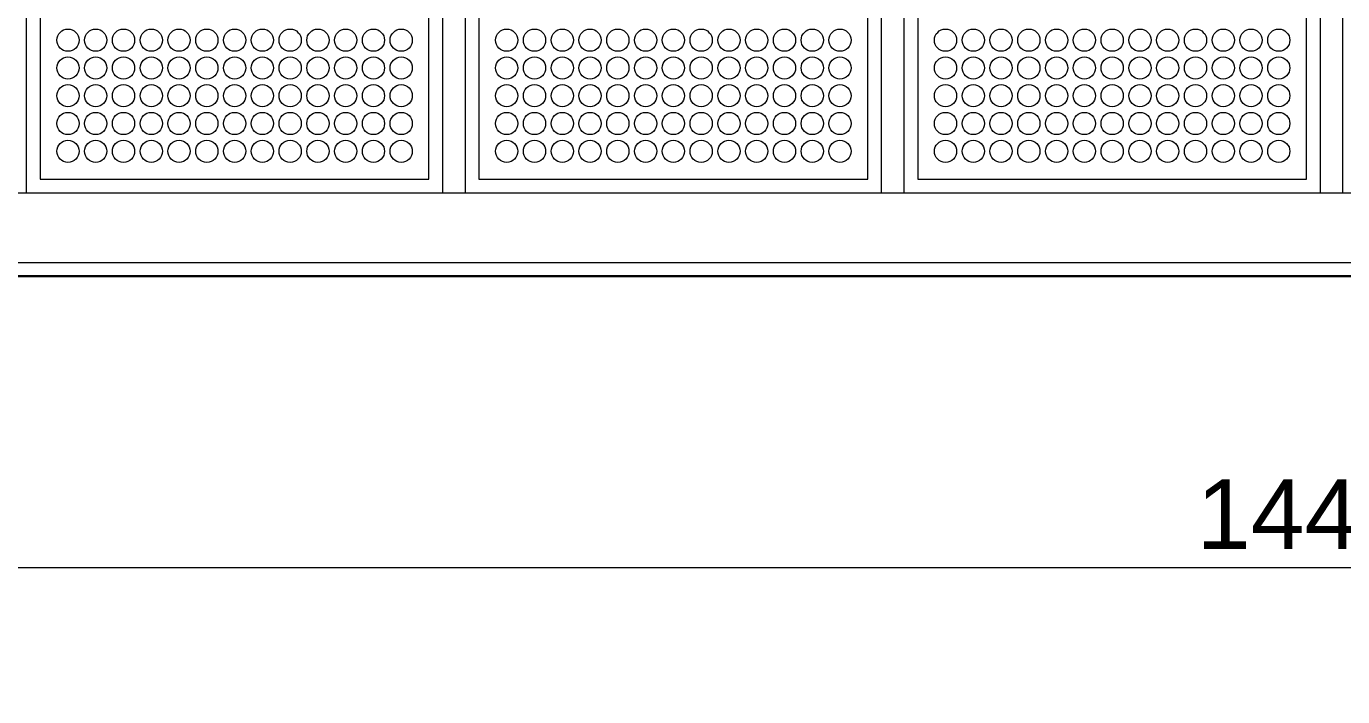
# Model space of a CAD drawing. Header units: metres. Extents: x 14775 to 14878, y 5674 to 5737.
# Drawn here: x 14841.909 to 14846.649, y 5690.718 to 5693.133 of the extents above; entities that cross this region are included whole.
import ezdxf

# ---------------------------------------------------------------- set-up
doc = ezdxf.new("R2010")
doc.units = ezdxf.units.M
doc.header["$MEASUREMENT"] = 0
doc.layers.get('Defpoints').update_dxf_attribs({"lineweight": 0})
doc.layers.add('АР-Стены', color=7, linetype='Continuous', lineweight=13)
doc.layers.add('ЧЕРТЕЖ', color=7, linetype='Continuous', lineweight=0)
doc.styles.add('Style-Arial', font='arial.ttf')
doc.styles.add('Style-txt', font='txt.shx')
doc.dimstyles.new('100', dxfattribs={"dimtxt": 0.25, "dimasz": 0.1875, "dimexe": 0.125, "dimexo": 0.125, "dimgap": 0.0625, "dimtad": 1, "dimdec": 0, "dimlfac": 1000, "dimzin": 11, "dimdsep": 46, "dimtxsty": 'Style-txt', "dimblk": 'OBLIQUE', "dimcen": 0.09, "dimadec": 0, "dimazin": 3, "dimtfac": 1, "dimtdec": 0, "dimtmove": 0, "dimatfit": 3, "dimldrblk": 'TerminatorOpen', "dimfxl": 1, "dimfrac": 2, "dimtzin": 11, "dimlwd": 0, "dimlwe": 0, "dimarcsym": 0})

# ---------------------------------------------------------------- blocks, each defined once
blk = doc.blocks.new('_Oblique')
at = {"color": 0, "linetype": 'ByBlock', "lineweight": -2}
blk.add_line((0.5, 0.5), (-0.5, -0.5), dxfattribs=at)
blk = doc.blocks.new('*D74')
at = {"layer": 'Defpoints', "color": 0, "linetype": 'Continuous', "lineweight": 0, "transparency": 16777216}
for p in [(14853.8093, 5691.184), (14839.4093, 5690.7184), (14853.8093, 5690.7184)]:
    blk.add_point(p, dxfattribs=at)
at = {"layer": 'ЧЕРТЕЖ', "color": 7, "linetype": 'Continuous', "lineweight": 0, "transparency": 16777216}
for p, q in [((14839.4093, 5690.8434), (14839.4093, 5691.309)), ((14853.8093, 5690.8434), (14853.8093, 5691.309))]:
    blk.add_line(p, q, dxfattribs=at)
at = {"layer": 'ЧЕРТЕЖ', "color": 0, "linetype": 'Continuous', "lineweight": 0, "transparency": 16777216}
blk.add_line((14839.4093, 5691.184), (14853.8093, 5691.184), dxfattribs=at)
at = {"layer": 'ЧЕРТЕЖ', "color": 0, "linetype": 'Continuous', "lineweight": 0, "transparency": 16777216, "xscale": 0.1875, "yscale": 0.1875, "zscale": 0.1875, "rotation": 180}
blk.add_blockref('_Oblique', (14839.4093, 5691.184), dxfattribs=at)
at = {"layer": 'ЧЕРТЕЖ', "color": 0, "linetype": 'Continuous', "lineweight": 0, "transparency": 16777216, "xscale": 0.1875, "yscale": 0.1875, "zscale": 0.1875}
blk.add_blockref('_Oblique', (14853.8093, 5691.184), dxfattribs=at)
at = {"layer": 'ЧЕРТЕЖ', "color": 0, "linetype": 'Continuous', "lineweight": 0, "transparency": 16777216, "insert": (14846.6093, 5691.3741), "char_height": 0.25, "attachment_point": 5, "style": 'Style-Arial'}
blk.add_mtext('14400', dxfattribs=at)
blk = doc.blocks.new('TerminatorOpen')
at = {"color": 0, "linetype": 'ByBlock', "lineweight": -2}
for q in [(-1, 0.5), (-1, 0), (-1, -0.5)]:
    blk.add_line((0, 0), q, dxfattribs=at)
blk = doc.blocks.new('*U77')
at = {"layer": 'АР-Стены', "color": 251, "linetype": 'Continuous', "lineweight": 0}
for centre in [(-4.55, -1.45), (-4.45, -1.45), (-4.35, -1.45), (-4.25, -1.45), (-4.15, -1.45), (-4.05, -1.45), (-3.95, -1.45), (-3.85, -1.45), (-3.75, -1.45), (-3.65, -1.45), (-3.55, -1.45), (-3.45, -1.45), (-3.35, -1.45), (-2.97, -1.45), (-2.87, -1.45), (-2.77, -1.45), (-2.67, -1.45), (-2.57, -1.45), (-2.47, -1.45), (-2.37, -1.45), (-2.27, -1.45), (-2.17, -1.45), (-2.07, -1.45), (-1.97, -1.45), (-1.87, -1.45), (-1.77, -1.45), (-1.39, -1.45), (-1.29, -1.45), (-1.19, -1.45), (-1.09, -1.45), (-0.99, -1.45), (-0.89, -1.45), (-0.79, -1.45), (-0.69, -1.45), (-0.59, -1.45), (-0.49, -1.45), (-0.39, -1.45), (-0.29, -1.45), (-0.19, -1.45), (-4.55, -1.55), (-4.45, -1.55), (-4.35, -1.55), (-4.25, -1.55), (-4.15, -1.55), (-4.05, -1.55), (-3.95, -1.55), (-3.85, -1.55), (-3.75, -1.55), (-3.65, -1.55), (-3.55, -1.55), (-3.45, -1.55), (-3.35, -1.55), (-2.97, -1.55), (-2.87, -1.55), (-2.77, -1.55), (-2.67, -1.55), (-2.57, -1.55), (-2.47, -1.55), (-2.37, -1.55), (-2.27, -1.55), (-2.17, -1.55), (-2.07, -1.55), (-1.97, -1.55), (-1.87, -1.55), (-1.77, -1.55), (-1.39, -1.55), (-1.29, -1.55), (-1.19, -1.55), (-1.09, -1.55), (-0.99, -1.55), (-0.89, -1.55), (-0.79, -1.55), (-0.69, -1.55), (-0.59, -1.55), (-0.49, -1.55), (-0.39, -1.55), (-0.29, -1.55), (-0.19, -1.55), (-4.55, -1.65), (-4.45, -1.65), (-4.35, -1.65), (-4.25, -1.65), (-4.15, -1.65), (-4.05, -1.65), (-3.95, -1.65), (-3.85, -1.65), (-3.75, -1.65), (-3.65, -1.65), (-3.55, -1.65), (-3.45, -1.65), (-3.35, -1.65), (-2.97, -1.65), (-2.87, -1.65), (-2.77, -1.65), (-2.67, -1.65), (-2.57, -1.65), (-2.47, -1.65), (-2.37, -1.65), (-2.27, -1.65), (-2.17, -1.65), (-2.07, -1.65), (-1.97, -1.65), (-1.87, -1.65), (-1.77, -1.65), (-1.39, -1.65), (-1.29, -1.65), (-1.19, -1.65), (-1.09, -1.65), (-0.99, -1.65), (-0.89, -1.65), (-0.79, -1.65), (-0.69, -1.65), (-0.59, -1.65), (-0.49, -1.65), (-0.39, -1.65), (-0.29, -1.65), (-0.19, -1.65), (-4.55, -1.75), (-4.45, -1.75), (-4.35, -1.75), (-4.25, -1.75), (-4.15, -1.75), (-4.05, -1.75), (-3.95, -1.75), (-3.85, -1.75), (-3.75, -1.75), (-3.65, -1.75), (-3.55, -1.75), (-3.45, -1.75), (-3.35, -1.75), (-2.97, -1.75), (-2.87, -1.75), (-2.77, -1.75), (-2.67, -1.75), (-2.57, -1.75), (-2.47, -1.75), (-2.37, -1.75), (-2.27, -1.75), (-2.17, -1.75), (-2.07, -1.75), (-1.97, -1.75), (-1.87, -1.75), (-1.77, -1.75), (-1.39, -1.75), (-1.29, -1.75), (-1.19, -1.75), (-1.09, -1.75), (-0.99, -1.75), (-0.89, -1.75), (-0.79, -1.75), (-0.69, -1.75), (-0.59, -1.75), (-0.49, -1.75), (-0.39, -1.75), (-0.29, -1.75), (-0.19, -1.75), (-4.55, -1.85), (-4.45, -1.85), (-4.35, -1.85), (-4.25, -1.85), (-4.15, -1.85), (-4.05, -1.85), (-3.95, -1.85), (-3.85, -1.85), (-3.75, -1.85), (-3.65, -1.85), (-3.55, -1.85), (-3.45, -1.85), (-3.35, -1.85), (-2.97, -1.85), (-2.87, -1.85), (-2.77, -1.85), (-2.67, -1.85), (-2.57, -1.85), (-2.47, -1.85), (-2.37, -1.85), (-2.27, -1.85), (-2.17, -1.85), (-2.07, -1.85), (-1.97, -1.85), (-1.87, -1.85), (-1.77, -1.85), (-1.39, -1.85), (-1.29, -1.85), (-1.19, -1.85), (-1.09, -1.85), (-0.99, -1.85), (-0.89, -1.85), (-0.79, -1.85), (-0.69, -1.85), (-0.59, -1.85), (-0.49, -1.85), (-0.39, -1.85), (-0.29, -1.85), (-0.19, -1.85)]:
    blk.add_circle(centre, 0.04, dxfattribs=at)
at = {"layer": 'АР-Стены', "color": 251, "linetype": 'Continuous', "lineweight": 13}
for points in [[(-3.2, 2), (-4.7, 2), (-4.7, -2), (-3.2, -2)], [(-1.62, 2), (-3.12, 2), (-3.12, -2), (-1.62, -2)], [(-0.04, 2), (-1.54, 2), (-1.54, -2), (-0.04, -2)], [(1.54, 2), (0.04, 2), (0.04, -2), (1.54, -2)]]:
    blk.add_3dface(points, dxfattribs=at)
at = {"layer": 'АР-Стены', "color": 251, "linetype": 'Continuous', "lineweight": 0}
for points in [[(-3.25, 1.95), (-4.65, 1.95), (-4.65, -1.95), (-3.25, -1.95)], [(-1.67, 1.95), (-3.07, 1.95), (-3.07, -1.95), (-1.67, -1.95)], [(-0.09, 1.95), (-1.49, 1.95), (-1.49, -1.95), (-0.09, -1.95)]]:
    blk.add_3dface(points, dxfattribs=at)

msp = doc.modelspace()

# ---------------------------------------------------------------- linework, layer by layer
at = {"layer": 'ЧЕРТЕЖ', "color": 7, "linetype": 'Continuous', "lineweight": 13}
msp.add_line((14839.1393, 5692.5331), (14854.0793, 5692.5331), dxfattribs=at)
at = {"layer": 'ЧЕРТЕЖ', "color": 7, "linetype": 'Continuous', "lineweight": 0}
msp.add_line((14839.2093, 5692.2823), (14854.0093, 5692.2823), dxfattribs=at)
at = {"layer": 'ЧЕРТЕЖ', "color": 7, "linetype": 'Continuous', "lineweight": 30}
msp.add_line((14837.0968, 5692.2331), (14856.8579, 5692.2331), dxfattribs=at)

# ---------------------------------------------------------------- block references
at = {"layer": 'АР-Стены', "color": 251, "linetype": 'Continuous', "lineweight": 13}
msp.add_blockref('*U77', (14846.6092, 5694.5331), dxfattribs=at)

# ---------------------------------------------------------------- dimensions: what is measured, and where the dimension line sits
at = {"layer": 'ЧЕРТЕЖ', "color": 7, "linetype": 'Continuous', "lineweight": 0}
dim = msp.add_linear_dim(base=(14853.8093, 5691.184), p1=(14839.4093, 5690.7184), p2=(14853.8093, 5690.7184), dimstyle='100', override={"dimtxsty": 'Style-Arial', "dimclre": 7, "dimtofl": 0, "dimtmove": 1, "dimfrac": 0}, dxfattribs=at)
dim.commit()
dim.dimension.update_dxf_attribs({"geometry": '*D74', "text_midpoint": (14846.6093, 5691.3741)})

doc.saveas('drawing.dxf')
